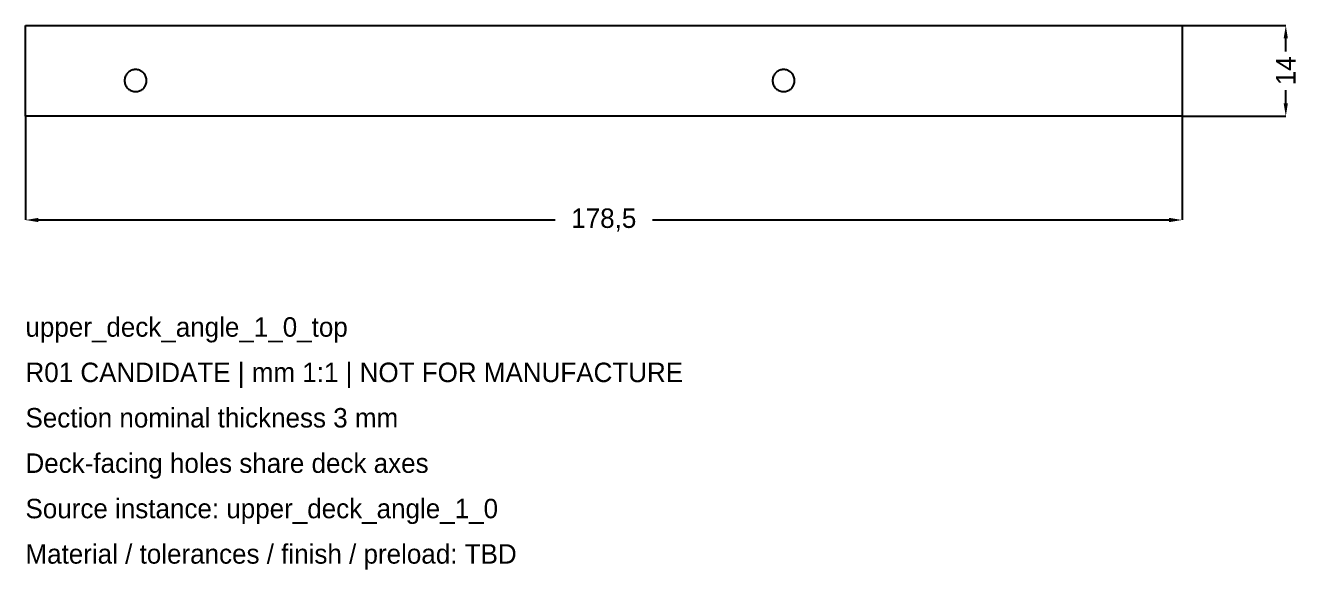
# Model space of a CAD drawing. Header units: millimetres. Extents: x 0 to 1322, y -1284 to 196.
# Drawn here: x 0 to 196.5, y -869.9 to -786 of the extents above; entities that cross this region are included whole.
import ezdxf

# ---------------------------------------------------------------- set-up
doc = ezdxf.new("R2010")
doc.units = ezdxf.units.MM
for name, color, linetype in [('REFERENCE_DIMENSIONS', 2, 'Continuous'), ('REFERENCE_GEOMETRY', 7, 'Continuous'), ('REFERENCE_NOTES', 3, 'Continuous')]:
    doc.layers.add(name, color=color, linetype=linetype)
doc.dimstyles.get("Standard").update_dxf_attribs({"dimtxt": 2.5, "dimasz": 2.5, "dimexe": 1.25, "dimexo": 0.625, "dimtad": 1, "dimcen": 2.5, "dimazin": 3, "dimtfac": 1, "dimtmove": 0, "dimatfit": 3})

# ---------------------------------------------------------------- blocks, each defined once
blk = doc.blocks.new('_CLOSEDFILLED')
at = {"color": 0, "linetype": 'BYBLOCK'}
blk.add_solid([(-1, 0.164), (0, 0), (-1, -0.164)], dxfattribs=at)
blk = doc.blocks.new('*D13')
for p, q in [((0, -800), (0, -816)), ((178.5, -800), (178.5, -816)), ((2, -816), (81.75, -816)), ((96.75, -816), (176.5, -816))]:
    blk.add_line(p, q)
at = {"layer": 'Defpoints'}
for p in [(0, -800), (178.5, -800), (0, -816)]:
    blk.add_point(p, dxfattribs=at)
at = {"layer": 'REFERENCE_DIMENSIONS', "xscale": 2, "yscale": 2, "rotation": 180}
blk.add_blockref('_CLOSEDFILLED', (0, -816), dxfattribs=at)
at = {"layer": 'REFERENCE_DIMENSIONS', "xscale": 2, "yscale": 2}
blk.add_blockref('_CLOSEDFILLED', (178.5, -816), dxfattribs=at)
at = {"layer": 'REFERENCE_DIMENSIONS', "insert": (89.25, -816), "char_height": 3, "attachment_point": 5}
blk.add_mtext('178,5', dxfattribs=at)
blk = doc.blocks.new('*D14')
for p, q in [((178.5, -786), (194.5, -786)), ((194.5, -790), (194.5, -788)), ((194.5, -798), (194.5, -796)), ((178.5, -800), (194.5, -800))]:
    blk.add_line(p, q)
at = {"layer": 'Defpoints'}
for p in [(178.5, -786), (178.5, -800), (194.5, -800)]:
    blk.add_point(p, dxfattribs=at)
at = {"layer": 'REFERENCE_DIMENSIONS', "xscale": 2, "yscale": 2}
for p, rotation in [((194.5, -786), 90), ((194.5, -800), 270)]:
    blk.add_blockref('_CLOSEDFILLED', p, dxfattribs=dict(at, rotation=rotation))
at = {"layer": 'REFERENCE_DIMENSIONS', "insert": (194.5, -793), "char_height": 3, "attachment_point": 5, "rotation": 90}
blk.add_mtext('14', dxfattribs=at)

msp = doc.modelspace()

# ---------------------------------------------------------------- linework, layer by layer
at = {"layer": 'REFERENCE_GEOMETRY'}
for points in [[(0, -786), (0.25, -786), (0.5, -786), (0.75, -786), (1, -786), (1.25, -786), (1.5, -786), (1.75, -786), (2, -786), (2.25, -786), (2.5, -786), (2.75, -786), (3, -786), (3.25, -786), (3.5, -786), (3.75, -786), (4, -786), (4.25, -786), (4.5, -786), (4.75, -786), (5, -786), (5.25, -786), (5.5, -786), (5.75, -786), (6, -786), (6.25, -786), (6.5, -786), (6.75, -786), (7, -786), (7.25, -786), (7.5, -786), (7.75, -786), (8, -786), (8.25, -786), (8.5, -786), (8.75, -786), (9, -786), (9.25, -786), (9.5, -786), (9.75, -786), (10, -786), (10.25, -786), (10.5, -786), (10.75, -786), (11, -786), (11.25, -786), (11.5, -786), (11.75, -786), (12, -786), (12.25, -786), (12.5, -786), (12.75, -786), (13, -786), (13.25, -786), (13.5, -786), (13.75, -786), (14, -786), (14.25, -786), (14.5, -786), (14.75, -786), (15, -786), (15.25, -786), (15.5, -786), (15.75, -786), (16, -786), (16.25, -786), (16.5, -786), (16.75, -786), (17, -786), (17.25, -786), (17.5, -786), (17.75, -786), (18, -786), (18.25, -786), (18.5, -786), (18.75, -786), (19, -786), (19.25, -786), (19.5, -786), (19.75, -786), (20, -786), (20.25, -786), (20.5, -786), (20.75, -786), (21, -786), (21.25, -786), (21.5, -786), (21.75, -786), (22, -786), (22.25, -786), (22.5, -786), (22.75, -786), (23, -786), (23.25, -786), (23.5, -786), (23.75, -786), (24, -786), (24.25, -786), (24.5, -786), (24.75, -786), (25, -786), (25.25, -786), (25.5, -786), (25.75, -786), (26, -786), (26.25, -786), (26.5, -786), (26.75, -786), (27, -786), (27.25, -786), (27.5, -786), (27.75, -786), (28, -786), (28.25, -786), (28.5, -786), (28.75, -786), (29, -786), (29.25, -786), (29.5, -786), (29.75, -786), (30, -786), (30.25, -786), (30.5, -786), (30.75, -786), (31, -786), (31.25, -786), (31.5, -786), (31.75, -786), (32, -786), (32.25, -786), (32.5, -786), (32.75, -786), (33, -786), (33.25, -786), (33.5, -786), (33.75, -786), (34, -786), (34.25, -786), (34.5, -786), (34.75, -786), (35, -786), (35.25, -786), (35.5, -786), (35.75, -786), (36, -786), (36.25, -786), (36.5, -786), (36.75, -786), (37, -786), (37.25, -786), (37.5, -786), (37.75, -786), (38, -786), (38.25, -786), (38.5, -786), (38.75, -786), (39, -786), (39.25, -786), (39.5, -786), (39.75, -786), (40, -786), (40.25, -786), (40.5, -786), (40.75, -786), (41, -786), (41.25, -786), (41.5, -786), (41.75, -786), (42, -786), (42.25, -786), (42.5, -786), (42.75, -786), (43, -786), (43.25, -786), (43.5, -786), (43.75, -786), (44, -786), (44.25, -786), (44.5, -786), (44.75, -786), (45, -786), (45.25, -786), (45.5, -786), (45.75, -786), (46, -786), (46.25, -786), (46.5, -786), (46.75, -786), (47, -786), (47.25, -786), (47.5, -786), (47.75, -786), (48, -786), (48.25, -786), (48.5, -786), (48.75, -786), (49, -786), (49.25, -786), (49.5, -786), (49.75, -786), (50, -786), (50.25, -786), (50.5, -786), (50.75, -786), (51, -786), (51.25, -786), (51.5, -786), (51.75, -786), (52, -786), (52.25, -786), (52.5, -786), (52.75, -786), (53, -786), (53.25, -786), (53.5, -786), (53.75, -786), (54, -786), (54.25, -786), (54.5, -786), (54.75, -786), (55, -786), (55.25, -786), (55.5, -786), (55.75, -786), (56, -786), (56.25, -786), (56.5, -786), (56.75, -786), (57, -786), (57.25, -786), (57.5, -786), (57.75, -786), (58, -786), (58.25, -786), (58.5, -786), (58.75, -786), (59, -786), (59.25, -786), (59.5, -786), (59.75, -786), (60, -786), (60.25, -786), (60.5, -786), (60.75, -786), (61, -786), (61.25, -786), (61.5, -786), (61.75, -786), (62, -786), (62.25, -786), (62.5, -786), (62.75, -786), (63, -786), (63.25, -786), (63.5, -786), (63.75, -786), (64, -786), (64.25, -786), (64.5, -786), (64.75, -786), (65, -786), (65.25, -786), (65.5, -786), (65.75, -786), (66, -786), (66.25, -786), (66.5, -786), (66.75, -786), (67, -786), (67.25, -786), (67.5, -786), (67.75, -786), (68, -786), (68.25, -786), (68.5, -786), (68.75, -786), (69, -786), (69.25, -786), (69.5, -786), (69.75, -786), (70, -786), (70.25, -786), (70.5, -786), (70.75, -786), (71, -786), (71.25, -786), (71.5, -786), (71.75, -786), (72, -786), (72.25, -786), (72.5, -786), (72.75, -786), (73, -786), (73.25, -786), (73.5, -786), (73.75, -786), (74, -786), (74.25, -786), (74.5, -786), (74.75, -786), (75, -786), (75.25, -786), (75.5, -786), (75.75, -786), (76, -786), (76.25, -786), (76.5, -786), (76.75, -786), (77, -786), (77.25, -786), (77.5, -786), (77.75, -786), (78, -786), (78.25, -786), (78.5, -786), (78.75, -786), (79, -786), (79.25, -786), (79.5, -786), (79.75, -786), (80, -786), (80.25, -786), (80.5, -786), (80.75, -786), (81, -786), (81.25, -786), (81.5, -786), (81.75, -786), (82, -786), (82.25, -786), (82.5, -786), (82.75, -786), (83, -786), (83.25, -786), (83.5, -786), (83.75, -786), (84, -786), (84.25, -786), (84.5, -786), (84.75, -786), (85, -786), (85.25, -786), (85.5, -786), (85.75, -786), (86, -786), (86.25, -786), (86.5, -786), (86.75, -786), (87, -786), (87.25, -786), (87.5, -786), (87.75, -786), (88, -786), (88.25, -786), (88.5, -786), (88.75, -786), (89, -786), (89.25, -786), (89.5, -786), (89.75, -786), (90, -786), (90.25, -786), (90.5, -786), (90.75, -786), (91, -786), (91.25, -786), (91.5, -786), (91.75, -786), (92, -786), (92.25, -786), (92.5, -786), (92.75, -786), (93, -786), (93.25, -786), (93.5, -786), (93.75, -786), (94, -786), (94.25, -786), (94.5, -786), (94.75, -786), (95, -786), (95.25, -786), (95.5, -786), (95.75, -786), (96, -786), (96.25, -786), (96.5, -786), (96.75, -786), (97, -786), (97.25, -786), (97.5, -786), (97.75, -786), (98, -786), (98.25, -786), (98.5, -786), (98.75, -786), (99, -786), (99.25, -786), (99.5, -786), (99.75, -786), (100, -786), (100.25, -786), (100.5, -786), (100.75, -786), (101, -786), (101.25, -786), (101.5, -786), (101.75, -786), (102, -786), (102.25, -786), (102.5, -786), (102.75, -786), (103, -786), (103.25, -786), (103.5, -786), (103.75, -786), (104, -786), (104.25, -786), (104.5, -786), (104.75, -786), (105, -786), (105.25, -786), (105.5, -786), (105.75, -786), (106, -786), (106.25, -786), (106.5, -786), (106.75, -786), (107, -786), (107.25, -786), (107.5, -786), (107.75, -786), (108, -786), (108.25, -786), (108.5, -786), (108.75, -786), (109, -786), (109.25, -786), (109.5, -786), (109.75, -786), (110, -786), (110.25, -786), (110.5, -786), (110.75, -786), (111, -786), (111.25, -786), (111.5, -786), (111.75, -786), (112, -786), (112.25, -786), (112.5, -786), (112.75, -786), (113, -786), (113.25, -786), (113.5, -786), (113.75, -786), (114, -786), (114.25, -786), (114.5, -786), (114.75, -786), (115, -786), (115.25, -786), (115.5, -786), (115.75, -786), (116, -786), (116.25, -786), (116.5, -786), (116.75, -786), (117, -786), (117.25, -786), (117.5, -786), (117.75, -786), (118, -786), (118.25, -786), (118.5, -786), (118.75, -786), (119, -786), (119.25, -786), (119.5, -786), (119.75, -786), (120, -786), (120.25, -786), (120.5, -786), (120.75, -786), (121, -786), (121.25, -786), (121.5, -786), (121.75, -786), (122, -786), (122.25, -786), (122.5, -786), (122.75, -786), (123, -786), (123.25, -786), (123.5, -786), (123.75, -786), (124, -786), (124.25, -786), (124.5, -786), (124.75, -786), (125, -786), (125.25, -786), (125.5, -786), (125.75, -786), (126, -786), (126.25, -786), (126.5, -786), (126.75, -786), (127, -786), (127.25, -786), (127.5, -786), (127.75, -786), (128, -786), (128.25, -786), (128.5, -786), (128.75, -786), (129, -786), (129.25, -786), (129.5, -786), (129.75, -786), (130, -786), (130.25, -786), (130.5, -786), (130.75, -786), (131, -786), (131.25, -786), (131.5, -786), (131.75, -786), (132, -786), (132.25, -786), (132.5, -786), (132.75, -786), (133, -786), (133.25, -786), (133.5, -786), (133.75, -786), (134, -786), (134.25, -786), (134.5, -786), (134.75, -786), (135, -786), (135.25, -786), (135.5, -786), (135.75, -786), (136, -786), (136.25, -786), (136.5, -786), (136.75, -786), (137, -786), (137.25, -786), (137.5, -786), (137.75, -786), (138, -786), (138.25, -786), (138.5, -786), (138.75, -786), (139, -786), (139.25, -786), (139.5, -786), (139.75, -786), (140, -786), (140.25, -786), (140.5, -786), (140.75, -786), (141, -786), (141.25, -786), (141.5, -786), (141.75, -786), (142, -786), (142.25, -786), (142.5, -786), (142.75, -786), (143, -786), (143.25, -786), (143.5, -786), (143.75, -786), (144, -786), (144.25, -786), (144.5, -786), (144.75, -786), (145, -786), (145.25, -786), (145.5, -786), (145.75, -786), (146, -786), (146.25, -786), (146.5, -786), (146.75, -786), (147, -786), (147.25, -786), (147.5, -786), (147.75, -786), (148, -786), (148.25, -786), (148.5, -786), (148.75, -786), (149, -786), (149.25, -786), (149.5, -786), (149.75, -786), (150, -786), (150.25, -786), (150.5, -786), (150.75, -786), (151, -786), (151.25, -786), (151.5, -786), (151.75, -786), (152, -786), (152.25, -786), (152.5, -786), (152.75, -786), (153, -786), (153.25, -786), (153.5, -786), (153.75, -786), (154, -786), (154.25, -786), (154.5, -786), (154.75, -786), (155, -786), (155.25, -786), (155.5, -786), (155.75, -786), (156, -786), (156.25, -786), (156.5, -786), (156.75, -786), (157, -786), (157.25, -786), (157.5, -786), (157.75, -786), (158, -786), (158.25, -786), (158.5, -786), (158.75, -786), (159, -786), (159.25, -786), (159.5, -786), (159.75, -786), (160, -786), (160.25, -786), (160.5, -786), (160.75, -786), (161, -786), (161.25, -786), (161.5, -786), (161.75, -786), (162, -786), (162.25, -786), (162.5, -786), (162.75, -786), (163, -786), (163.25, -786), (163.5, -786), (163.75, -786), (164, -786), (164.25, -786), (164.5, -786), (164.75, -786), (165, -786), (165.25, -786), (165.5, -786), (165.75, -786), (166, -786), (166.25, -786), (166.5, -786), (166.75, -786), (167, -786), (167.25, -786), (167.5, -786), (167.75, -786), (168, -786), (168.25, -786), (168.5, -786), (168.75, -786), (169, -786), (169.25, -786), (169.5, -786), (169.75, -786), (170, -786), (170.25, -786), (170.5, -786), (170.75, -786), (171, -786), (171.25, -786), (171.5, -786), (171.75, -786), (172, -786), (172.25, -786), (172.5, -786), (172.75, -786), (173, -786), (173.25, -786), (173.5, -786), (173.75, -786), (174, -786), (174.25, -786), (174.5, -786), (174.75, -786), (175, -786), (175.25, -786), (175.5, -786), (175.75, -786), (176, -786), (176.25, -786), (176.5, -786), (176.75, -786), (177, -786), (177.25, -786), (177.5, -786), (177.75, -786), (178, -786), (178.25, -786), (178.5, -786), (178.5, -786.25), (178.5, -786.5), (178.5, -786.75), (178.5, -787), (178.5, -787.25), (178.5, -787.5), (178.5, -787.75), (178.5, -788), (178.5, -788.25), (178.5, -788.5), (178.5, -788.75), (178.5, -789), (178.5, -789.25), (178.5, -789.5), (178.5, -789.75), (178.5, -790), (178.5, -790.25), (178.5, -790.5), (178.5, -790.75), (178.5, -791), (178.5, -791.25), (178.5, -791.5), (178.5, -791.75), (178.5, -792), (178.5, -792.25), (178.5, -792.5), (178.5, -792.75), (178.5, -793), (178.5, -793.25), (178.5, -793.5), (178.5, -793.75), (178.5, -794), (178.5, -794.25), (178.5, -794.5), (178.5, -794.75), (178.5, -795), (178.5, -795.25), (178.5, -795.5), (178.5, -795.75), (178.5, -796), (178.5, -796.25), (178.5, -796.5), (178.5, -796.75), (178.5, -797), (178.5, -797.25), (178.5, -797.5), (178.5, -797.75), (178.5, -798), (178.5, -798.25), (178.5, -798.5), (178.5, -798.75), (178.5, -799), (178.5, -799.25), (178.5, -799.5), (178.5, -799.75), (178.5, -800), (178.25, -800), (178, -800), (177.75, -800), (177.5, -800), (177.25, -800), (177, -800), (176.75, -800), (176.5, -800), (176.25, -800), (176, -800), (175.75, -800), (175.5, -800), (175.25, -800), (175, -800), (174.75, -800), (174.5, -800), (174.25, -800), (174, -800), (173.75, -800), (173.5, -800), (173.25, -800), (173, -800), (172.75, -800), (172.5, -800), (172.25, -800), (172, -800), (171.75, -800), (171.5, -800), (171.25, -800), (171, -800), (170.75, -800), (170.5, -800), (170.25, -800), (170, -800), (169.75, -800), (169.5, -800), (169.25, -800), (169, -800), (168.75, -800), (168.5, -800), (168.25, -800), (168, -800), (167.75, -800), (167.5, -800), (167.25, -800), (167, -800), (166.75, -800), (166.5, -800), (166.25, -800), (166, -800), (165.75, -800), (165.5, -800), (165.25, -800), (165, -800), (164.75, -800), (164.5, -800), (164.25, -800), (164, -800), (163.75, -800), (163.5, -800), (163.25, -800), (163, -800), (162.75, -800), (162.5, -800), (162.25, -800), (162, -800), (161.75, -800), (161.5, -800), (161.25, -800), (161, -800), (160.75, -800), (160.5, -800), (160.25, -800), (160, -800), (159.75, -800), (159.5, -800), (159.25, -800), (159, -800), (158.75, -800), (158.5, -800), (158.25, -800), (158, -800), (157.75, -800), (157.5, -800), (157.25, -800), (157, -800), (156.75, -800), (156.5, -800), (156.25, -800), (156, -800), (155.75, -800), (155.5, -800), (155.25, -800), (155, -800), (154.75, -800), (154.5, -800), (154.25, -800), (154, -800), (153.75, -800), (153.5, -800), (153.25, -800), (153, -800), (152.75, -800), (152.5, -800), (152.25, -800), (152, -800), (151.75, -800), (151.5, -800), (151.25, -800), (151, -800), (150.75, -800), (150.5, -800), (150.25, -800), (150, -800), (149.75, -800), (149.5, -800), (149.25, -800), (149, -800), (148.75, -800), (148.5, -800), (148.25, -800), (148, -800), (147.75, -800), (147.5, -800), (147.25, -800), (147, -800), (146.75, -800), (146.5, -800), (146.25, -800), (146, -800), (145.75, -800), (145.5, -800), (145.25, -800), (145, -800), (144.75, -800), (144.5, -800), (144.25, -800), (144, -800), (143.75, -800), (143.5, -800), (143.25, -800), (143, -800), (142.75, -800), (142.5, -800), (142.25, -800), (142, -800), (141.75, -800), (141.5, -800), (141.25, -800), (141, -800), (140.75, -800), (140.5, -800), (140.25, -800), (140, -800), (139.75, -800), (139.5, -800), (139.25, -800), (139, -800), (138.75, -800), (138.5, -800), (138.25, -800), (138, -800), (137.75, -800), (137.5, -800), (137.25, -800), (137, -800), (136.75, -800), (136.5, -800), (136.25, -800), (136, -800), (135.75, -800), (135.5, -800), (135.25, -800), (135, -800), (134.75, -800), (134.5, -800), (134.25, -800), (134, -800), (133.75, -800), (133.5, -800), (133.25, -800), (133, -800), (132.75, -800), (132.5, -800), (132.25, -800), (132, -800), (131.75, -800), (131.5, -800), (131.25, -800), (131, -800), (130.75, -800), (130.5, -800), (130.25, -800), (130, -800), (129.75, -800), (129.5, -800), (129.25, -800), (129, -800), (128.75, -800), (128.5, -800), (128.25, -800), (128, -800), (127.75, -800), (127.5, -800), (127.25, -800), (127, -800), (126.75, -800), (126.5, -800), (126.25, -800), (126, -800), (125.75, -800), (125.5, -800), (125.25, -800), (125, -800), (124.75, -800), (124.5, -800), (124.25, -800), (124, -800), (123.75, -800), (123.5, -800), (123.25, -800), (123, -800), (122.75, -800), (122.5, -800), (122.25, -800), (122, -800), (121.75, -800), (121.5, -800), (121.25, -800), (121, -800), (120.75, -800), (120.5, -800), (120.25, -800), (120, -800), (119.75, -800), (119.5, -800), (119.25, -800), (119, -800), (118.75, -800), (118.5, -800), (118.25, -800), (118, -800), (117.75, -800), (117.5, -800), (117.25, -800), (117, -800), (116.75, -800), (116.5, -800), (116.25, -800), (116, -800), (115.75, -800), (115.5, -800), (115.25, -800), (115, -800), (114.75, -800), (114.5, -800), (114.25, -800), (114, -800), (113.75, -800), (113.5, -800), (113.25, -800), (113, -800), (112.75, -800), (112.5, -800), (112.25, -800), (112, -800), (111.75, -800), (111.5, -800), (111.25, -800), (111, -800), (110.75, -800), (110.5, -800), (110.25, -800), (110, -800), (109.75, -800), (109.5, -800), (109.25, -800), (109, -800), (108.75, -800), (108.5, -800), (108.25, -800), (108, -800), (107.75, -800), (107.5, -800), (107.25, -800), (107, -800), (106.75, -800), (106.5, -800), (106.25, -800), (106, -800), (105.75, -800), (105.5, -800), (105.25, -800), (105, -800), (104.75, -800), (104.5, -800), (104.25, -800), (104, -800), (103.75, -800), (103.5, -800), (103.25, -800), (103, -800), (102.75, -800), (102.5, -800), (102.25, -800), (102, -800), (101.75, -800), (101.5, -800), (101.25, -800), (101, -800), (100.75, -800), (100.5, -800), (100.25, -800), (100, -800), (99.75, -800), (99.5, -800), (99.25, -800), (99, -800), (98.75, -800), (98.5, -800), (98.25, -800), (98, -800), (97.75, -800), (97.5, -800), (97.25, -800), (97, -800), (96.75, -800), (96.5, -800), (96.25, -800), (96, -800), (95.75, -800), (95.5, -800), (95.25, -800), (95, -800), (94.75, -800), (94.5, -800), (94.25, -800), (94, -800), (93.75, -800), (93.5, -800), (93.25, -800), (93, -800), (92.75, -800), (92.5, -800), (92.25, -800), (92, -800), (91.75, -800), (91.5, -800), (91.25, -800), (91, -800), (90.75, -800), (90.5, -800), (90.25, -800), (90, -800), (89.75, -800), (89.5, -800), (89.25, -800), (89, -800), (88.75, -800), (88.5, -800), (88.25, -800), (88, -800), (87.75, -800), (87.5, -800), (87.25, -800), (87, -800), (86.75, -800), (86.5, -800), (86.25, -800), (86, -800), (85.75, -800), (85.5, -800), (85.25, -800), (85, -800), (84.75, -800), (84.5, -800), (84.25, -800), (84, -800), (83.75, -800), (83.5, -800), (83.25, -800), (83, -800), (82.75, -800), (82.5, -800), (82.25, -800), (82, -800), (81.75, -800), (81.5, -800), (81.25, -800), (81, -800), (80.75, -800), (80.5, -800), (80.25, -800), (80, -800), (79.75, -800), (79.5, -800), (79.25, -800), (79, -800), (78.75, -800), (78.5, -800), (78.25, -800), (78, -800), (77.75, -800), (77.5, -800), (77.25, -800), (77, -800), (76.75, -800), (76.5, -800), (76.25, -800), (76, -800), (75.75, -800), (75.5, -800), (75.25, -800), (75, -800), (74.75, -800), (74.5, -800), (74.25, -800), (74, -800), (73.75, -800), (73.5, -800), (73.25, -800), (73, -800), (72.75, -800), (72.5, -800), (72.25, -800), (72, -800), (71.75, -800), (71.5, -800), (71.25, -800), (71, -800), (70.75, -800), (70.5, -800), (70.25, -800), (70, -800), (69.75, -800), (69.5, -800), (69.25, -800), (69, -800), (68.75, -800), (68.5, -800), (68.25, -800), (68, -800), (67.75, -800), (67.5, -800), (67.25, -800), (67, -800), (66.75, -800), (66.5, -800), (66.25, -800), (66, -800), (65.75, -800), (65.5, -800), (65.25, -800), (65, -800), (64.75, -800), (64.5, -800), (64.25, -800), (64, -800), (63.75, -800), (63.5, -800), (63.25, -800), (63, -800), (62.75, -800), (62.5, -800), (62.25, -800), (62, -800), (61.75, -800), (61.5, -800), (61.25, -800), (61, -800), (60.75, -800), (60.5, -800), (60.25, -800), (60, -800), (59.75, -800), (59.5, -800), (59.25, -800), (59, -800), (58.75, -800), (58.5, -800), (58.25, -800), (58, -800), (57.75, -800), (57.5, -800), (57.25, -800), (57, -800), (56.75, -800), (56.5, -800), (56.25, -800), (56, -800), (55.75, -800), (55.5, -800), (55.25, -800), (55, -800), (54.75, -800), (54.5, -800), (54.25, -800), (54, -800), (53.75, -800), (53.5, -800), (53.25, -800), (53, -800), (52.75, -800), (52.5, -800), (52.25, -800), (52, -800), (51.75, -800), (51.5, -800), (51.25, -800), (51, -800), (50.75, -800), (50.5, -800), (50.25, -800), (50, -800), (49.75, -800), (49.5, -800), (49.25, -800), (49, -800), (48.75, -800), (48.5, -800), (48.25, -800), (48, -800), (47.75, -800), (47.5, -800), (47.25, -800), (47, -800), (46.75, -800), (46.5, -800), (46.25, -800), (46, -800), (45.75, -800), (45.5, -800), (45.25, -800), (45, -800), (44.75, -800), (44.5, -800), (44.25, -800), (44, -800), (43.75, -800), (43.5, -800), (43.25, -800), (43, -800), (42.75, -800), (42.5, -800), (42.25, -800), (42, -800), (41.75, -800), (41.5, -800), (41.25, -800), (41, -800), (40.75, -800), (40.5, -800), (40.25, -800), (40, -800), (39.75, -800), (39.5, -800), (39.25, -800), (39, -800), (38.75, -800), (38.5, -800), (38.25, -800), (38, -800), (37.75, -800), (37.5, -800), (37.25, -800), (37, -800), (36.75, -800), (36.5, -800), (36.25, -800), (36, -800), (35.75, -800), (35.5, -800), (35.25, -800), (35, -800), (34.75, -800), (34.5, -800), (34.25, -800), (34, -800), (33.75, -800), (33.5, -800), (33.25, -800), (33, -800), (32.75, -800), (32.5, -800), (32.25, -800), (32, -800), (31.75, -800), (31.5, -800), (31.25, -800), (31, -800), (30.75, -800), (30.5, -800), (30.25, -800), (30, -800), (29.75, -800), (29.5, -800), (29.25, -800), (29, -800), (28.75, -800), (28.5, -800), (28.25, -800), (28, -800), (27.75, -800), (27.5, -800), (27.25, -800), (27, -800), (26.75, -800), (26.5, -800), (26.25, -800), (26, -800), (25.75, -800), (25.5, -800), (25.25, -800), (25, -800), (24.75, -800), (24.5, -800), (24.25, -800), (24, -800), (23.75, -800), (23.5, -800), (23.25, -800), (23, -800), (22.75, -800), (22.5, -800), (22.25, -800), (22, -800), (21.75, -800), (21.5, -800), (21.25, -800), (21, -800), (20.75, -800), (20.5, -800), (20.25, -800), (20, -800), (19.75, -800), (19.5, -800), (19.25, -800), (19, -800), (18.75, -800), (18.5, -800), (18.25, -800), (18, -800), (17.75, -800), (17.5, -800), (17.25, -800), (17, -800), (16.75, -800), (16.5, -800), (16.25, -800), (16, -800), (15.75, -800), (15.5, -800), (15.25, -800), (15, -800), (14.75, -800), (14.5, -800), (14.25, -800), (14, -800), (13.75, -800), (13.5, -800), (13.25, -800), (13, -800), (12.75, -800), (12.5, -800), (12.25, -800), (12, -800), (11.75, -800), (11.5, -800), (11.25, -800), (11, -800), (10.75, -800), (10.5, -800), (10.25, -800), (10, -800), (9.75, -800), (9.5, -800), (9.25, -800), (9, -800), (8.75, -800), (8.5, -800), (8.25, -800), (8, -800), (7.75, -800), (7.5, -800), (7.25, -800), (7, -800), (6.75, -800), (6.5, -800), (6.25, -800), (6, -800), (5.75, -800), (5.5, -800), (5.25, -800), (5, -800), (4.75, -800), (4.5, -800), (4.25, -800), (4, -800), (3.75, -800), (3.5, -800), (3.25, -800), (3, -800), (2.75, -800), (2.5, -800), (2.25, -800), (2, -800), (1.75, -800), (1.5, -800), (1.25, -800), (1, -800), (0.75, -800), (0.5, -800), (0.25, -800), (0, -800), (0, -799.75), (0, -799.5), (0, -799.25), (0, -799), (0, -798.75), (0, -798.5), (0, -798.25), (0, -798), (0, -797.75), (0, -797.5), (0, -797.25), (0, -797), (0, -796.75), (0, -796.5), (0, -796.25), (0, -796), (0, -795.75), (0, -795.5), (0, -795.25), (0, -795), (0, -794.75), (0, -794.5), (0, -794.25), (0, -794), (0, -793.75), (0, -793.5), (0, -793.25), (0, -793), (0, -792.75), (0, -792.5), (0, -792.25), (0, -792), (0, -791.75), (0, -791.5), (0, -791.25), (0, -791), (0, -790.75), (0, -790.5), (0, -790.25), (0, -790), (0, -789.75), (0, -789.5), (0, -789.25), (0, -789), (0, -788.75), (0, -788.5), (0, -788.25), (0, -788), (0, -787.75), (0, -787.5), (0, -787.25), (0, -787), (0, -786.75), (0, -786.5), (0, -786.25)], [(18.7, -794.5), (18.6935, -794.3518), (18.6742, -794.2048), (18.6421, -794.06), (18.5975, -793.9186), (18.5407, -793.7815), (18.4722, -793.65), (18.3926, -793.5249), (18.3023, -793.4073), (18.2021, -793.2979), (18.0927, -793.1977), (17.9751, -793.1074), (17.85, -793.0278), (17.7185, -792.9593), (17.5814, -792.9025), (17.44, -792.8579), (17.2952, -792.8258), (17.1482, -792.8065), (17, -792.8), (16.8518, -792.8065), (16.7048, -792.8258), (16.56, -792.8579), (16.4186, -792.9025), (16.2815, -792.9593), (16.15, -793.0278), (16.0249, -793.1074), (15.9073, -793.1977), (15.7979, -793.2979), (15.6977, -793.4073), (15.6074, -793.5249), (15.5278, -793.65), (15.4593, -793.7815), (15.4025, -793.9186), (15.3579, -794.06), (15.3258, -794.2048), (15.3065, -794.3518), (15.3, -794.5), (15.3065, -794.6482), (15.3258, -794.7952), (15.3579, -794.94), (15.4025, -795.0814), (15.4593, -795.2185), (15.5278, -795.35), (15.6074, -795.4751), (15.6977, -795.5927), (15.7979, -795.7021), (15.9073, -795.8023), (16.0249, -795.8926), (16.15, -795.9722), (16.2815, -796.0407), (16.4186, -796.0975), (16.56, -796.1421), (16.7048, -796.1742), (16.8518, -796.1935), (17, -796.2), (17.1482, -796.1935), (17.2952, -796.1742), (17.44, -796.1421), (17.5814, -796.0975), (17.7185, -796.0407), (17.85, -795.9722), (17.9751, -795.8926), (18.0927, -795.8023), (18.2021, -795.7021), (18.3023, -795.5927), (18.3926, -795.4751), (18.4722, -795.35), (18.5407, -795.2185), (18.5975, -795.0814), (18.6421, -794.94), (18.6742, -794.7952), (18.6935, -794.6482)], [(118.7, -794.5), (118.6935, -794.3518), (118.6742, -794.2048), (118.6421, -794.06), (118.5975, -793.9186), (118.5407, -793.7815), (118.4722, -793.65), (118.3926, -793.5249), (118.3023, -793.4073), (118.2021, -793.2979), (118.0927, -793.1977), (117.9751, -793.1074), (117.85, -793.0278), (117.7185, -792.9593), (117.5814, -792.9025), (117.44, -792.8579), (117.2952, -792.8258), (117.1482, -792.8065), (117, -792.8), (116.8518, -792.8065), (116.7048, -792.8258), (116.56, -792.8579), (116.4186, -792.9025), (116.2815, -792.9593), (116.15, -793.0278), (116.0249, -793.1074), (115.9073, -793.1977), (115.7979, -793.2979), (115.6977, -793.4073), (115.6074, -793.5249), (115.5278, -793.65), (115.4593, -793.7815), (115.4025, -793.9186), (115.3579, -794.06), (115.3258, -794.2048), (115.3065, -794.3518), (115.3, -794.5), (115.3065, -794.6482), (115.3258, -794.7952), (115.3579, -794.94), (115.4025, -795.0814), (115.4593, -795.2185), (115.5278, -795.35), (115.6074, -795.4751), (115.6977, -795.5927), (115.7979, -795.7021), (115.9073, -795.8023), (116.0249, -795.8926), (116.15, -795.9722), (116.2815, -796.0407), (116.4186, -796.0975), (116.56, -796.1421), (116.7048, -796.1742), (116.8518, -796.1935), (117, -796.2), (117.1482, -796.1935), (117.2952, -796.1742), (117.44, -796.1421), (117.5814, -796.0975), (117.7185, -796.0407), (117.85, -795.9722), (117.9751, -795.8926), (118.0927, -795.8023), (118.2021, -795.7021), (118.3023, -795.5927), (118.3926, -795.4751), (118.4722, -795.35), (118.5407, -795.2185), (118.5975, -795.0814), (118.6421, -794.94), (118.6742, -794.7952), (118.6935, -794.6482)]]:
    msp.add_lwpolyline(points, close=True, dxfattribs=at)

# ---------------------------------------------------------------- texts
at = {"layer": 'REFERENCE_NOTES'}
for s, p in [('upper_deck_angle_1_0_top', (0, -834)), ('R01 CANDIDATE | mm 1:1 | NOT FOR MANUFACTURE', (0, -841)), ('Section nominal thickness 3 mm', (0, -848)), ('Deck-facing holes share deck axes', (0, -855)), ('Source instance: upper_deck_angle_1_0', (0, -862)), ('Material / tolerances / finish / preload: TBD', (0, -869))]:
    msp.add_text(s, height=3, dxfattribs=at).set_placement(p)

# ---------------------------------------------------------------- dimensions: what is measured, and where the dimension line sits
at = {"layer": 'REFERENCE_DIMENSIONS'}
dim = msp.add_linear_dim(base=(194.5, -800), p1=(178.5, -800), p2=(178.5, -786), angle=90, dimstyle='Standard', override={"dimtxt": 3, "dimasz": 2, "dimdec": 3}, dxfattribs=at)
dim.commit()
dim.dimension.update_dxf_attribs({"geometry": '*D14', "text_midpoint": (194.5, -793)})
dim = msp.add_linear_dim(base=(0, -816), p1=(0, -800), p2=(178.5, -800), dimstyle='Standard', override={"dimtxt": 3, "dimasz": 2, "dimdec": 3}, dxfattribs=at)
dim.commit()
dim.dimension.update_dxf_attribs({"geometry": '*D13', "text_midpoint": (89.25, -816)})

doc.saveas('drawing.dxf')
